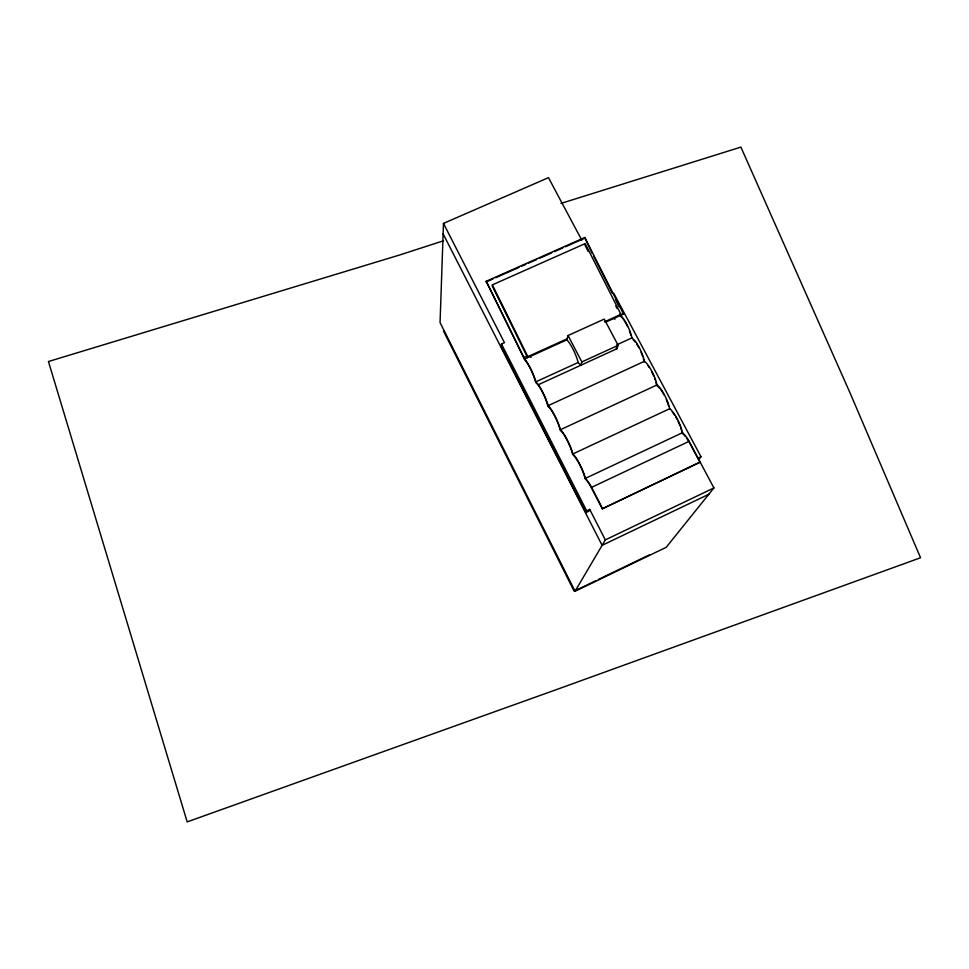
<?xml version="1.0" encoding="UTF-8"?>
<svg xmlns="http://www.w3.org/2000/svg" width="969" height="969" viewBox="0 0 969 969"><rect width="100%" height="100%" fill="white"/><g stroke="black" fill="none" stroke-linecap="round" stroke-linejoin="round"><path stroke-width="1.45" d="M581.775 240.13L548.478 177.666L443.475 223.403L440.059 322.592L575.053 591.272L666.2 547.315L713.899 487.952L689.141 441.319A18.556 4.784 64.3 0 0 682.467 432.707A16.739 4.312 64.5 0 0 669.688 408.724A16.655 4.288 64.8 0 0 657.006 384.923A16.582 4.251 65.1 0 0 644.433 361.316A16.521 4.227 65.3 0 0 635.349 341.354L631.945 337.89A16.461 4.191 65.6 0 0 620.584 315.409L619.809 313.968M602.294 508.81L700.224 462.104L602.294 508.81L590.303 485.699A17.381 3.319 64.6 0 0 586.814 480.624L585.179 478.795L584.295 475.706A15.54 2.968 64.8 0 0 574.205 456.048L572.679 454.473L571.771 451.288A15.468 2.943 65 0 0 561.754 431.786L560.264 430.272L559.331 427.063A15.407 2.919 65.1 0 0 549.399 407.719L547.945 406.265L547 403.031A15.334 2.895 65.3 0 0 537.141 383.833L535.724 382.44L534.755 379.182A15.286 2.871 65.5 0 0 524.98 360.129L486.208 281.264L584.755 237.526L623.539 314.065L605.48 322.265M492.385 284.85L492.24 286.025L527.633 357.622L527.851 356.64L492.385 284.85L585.179 243.594L620.972 314.356L620.584 315.409L619.566 314.634L620.899 316.548A15.129 3.852 65.6 0 1 623.031 318.922M443.475 223.403L504.449 342.638L501.457 343.983L501.07 346.478L585.882 512.613L588.91 511.172L589.758 509.452L605.322 539.878L575.053 591.272M592.18 253.345L584.755 237.526M585.179 243.594L584.84 244.842L588.207 251.492M568.064 335.528L581.848 361.934L580.758 365.289L578.154 362.491A16.558 3.597 65.6 0 0 566.841 339.816L568.064 335.528L604.244 319.104L618.149 345.339L616.805 348.792L538.34 384.705M585.882 512.613L586.717 510.893L589.758 509.452M699.582 458.688L700.975 456.726L613.74 293.292M595.717 580.758L574.157 591.163L443.427 330.913M598.406 579.462L649.618 554.765M605.322 539.878L713.899 487.952M708.836 494.251L602.1 545.341L443.112 233.856M697.995 458.131L700.975 456.726M486.208 281.264L524.604 359.002A16.63 3.125 65.5 0 1 535.869 381.822L538.909 385.505A16.691 3.149 65.3 0 1 548.115 405.672A16.764 3.173 65.1 0 1 560.445 429.715A16.836 3.198 65 0 1 572.885 453.94A16.921 3.222 64.8 0 1 585.409 478.359L682.467 432.707M585.409 478.359A18.762 3.585 64.6 0 1 591.574 487.346L689.141 441.319M572.885 453.94L669.688 408.724M560.445 429.715L657.006 384.923M548.115 405.672L644.433 361.316M535.869 381.822L578.154 362.491M616.841 344.794L631.945 337.89M581.848 361.934L618.149 345.339M523.854 357.537L526.882 356.168M527.851 356.64L567.131 338.799M604.474 321.841L620.972 314.356M566.841 339.816L524.604 359.002L523.72 358.155M486.123 281.979L492.967 278.939M495.692 277.728L518.936 267.408M521.673 266.196L525.767 264.38M528.505 263.156L536.705 259.522M539.442 258.311L551.749 252.848M554.486 251.625L562.686 247.991M565.411 246.78L584.561 238.277M443.499 240.784L399.325 255.089L48.45 361.522L187.187 821.894L557.865 689.092L920.55 557.756L849.874 392.518L740.897 147.106L560.966 203.417M622.522 313.29L623.539 314.065M614.189 318.644L614.964 319.237M530.334 356.725L531.036 357.379M616.223 348.053L616.805 348.792M688.995 441.803L687.724 439.769A17.2 4.433 64.3 0 0 686.44 437.879M689.674 443.075L699.981 462.431M591.574 487.346L602.439 508.507M501.457 343.983L586.717 510.893M593.525 256.01L612.408 293.304M615.775 299.966L619.155 306.628M615.775 305.998L617.12 308.651M643.355 358.687L644.143 361.958M655.94 382.295L656.703 385.541L658.411 386.934A15.31 3.937 64.8 0 1 659.501 388.072M681.631 431.108L682.103 433.204L683.957 434.899A17.2 4.433 64.3 0 1 685.168 436.244M672.22 411.934A15.371 3.961 64.5 0 1 674.594 415.12M675.805 417.058A15.371 3.961 64.5 0 1 676.98 419.141M678.094 421.345A15.371 3.961 64.5 0 1 680.02 425.839M680.783 428.007A15.371 3.961 64.5 0 1 681.389 430.054M660.652 389.502A15.31 3.937 64.8 0 1 664.201 395.182M666.321 399.616A15.31 3.937 64.8 0 1 668.61 406.084M648.019 365.797A15.238 3.912 65.1 0 1 649.194 367.457M651.519 371.406A15.238 3.912 65.1 0 1 653.639 375.802M654.547 378.043A15.238 3.912 65.1 0 1 655.323 380.223M633.314 339.828A15.177 3.876 65.3 0 1 635.482 342.263M636.633 343.91A15.177 3.876 65.3 0 1 638.946 347.798M641.054 352.195A15.177 3.876 65.3 0 1 642.726 356.604M624.169 320.533A15.129 3.852 65.6 0 1 627.549 326.541M629.462 330.986A15.129 3.852 65.6 0 1 630.88 335.262"/></g></svg>
